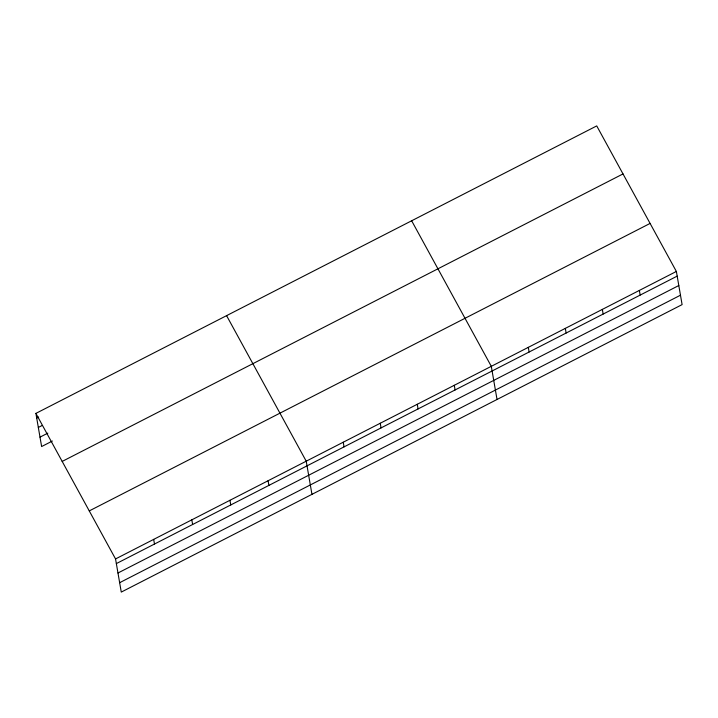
<?xml version="1.0" encoding="UTF-8"?>
<svg xmlns="http://www.w3.org/2000/svg" width="718" height="718" viewBox="0 0 718 718"><rect width="100%" height="100%" fill="white"/><g stroke="black" fill="none" stroke-linecap="round" stroke-linejoin="round"><path stroke-width="1.08" d="M35.9 413.389L596.73 125.91L676.374 271.449L682.1 304.611L121.27 592.09L115.544 558.936L35.9 413.389L41.626 446.551L52.387 441.031M36.708 418.047L38.664 417.05M38.332 427.452L42.236 425.451M40.002 437.145L47.828 433.134M62.188 461.423L623.009 173.935M89.265 510.911L650.086 223.424M115.544 558.936L676.374 271.449M116.352 563.594L677.182 276.116M117.976 573L678.806 285.522M119.646 582.693L680.476 295.206M411.656 220.776L491.3 366.324L497.027 399.477M226.583 315.642L306.227 461.189L311.953 494.352M639.361 290.431L640.16 295.089M602.348 309.404L603.147 314.062M565.326 328.377L566.134 333.035M528.313 347.35L529.121 352.008M454.288 385.297L455.086 389.955M417.275 404.27L418.073 408.928M380.253 423.243L381.061 427.901M343.24 442.216L344.048 446.883M268.092 480.746L268.9 485.404M229.957 500.293L230.756 504.951M191.823 519.841L192.621 524.499M153.679 539.389L154.487 544.047"/></g></svg>
